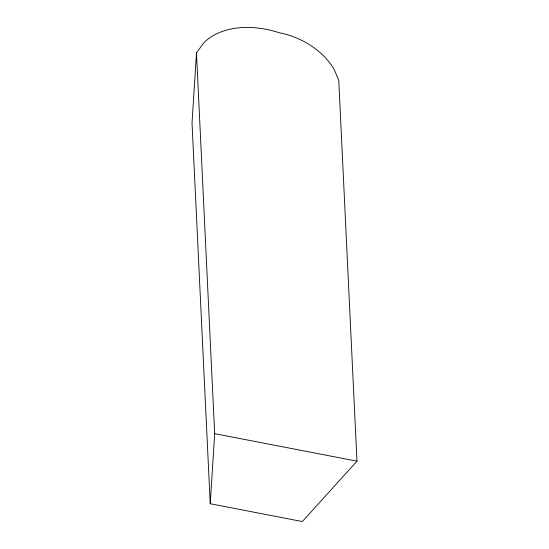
<?xml version="1.0" encoding="UTF-8"?>
<svg xmlns="http://www.w3.org/2000/svg" width="549" height="549" viewBox="0 0 549 549"><rect width="100%" height="100%" fill="white"/><g stroke="black" fill="none" stroke-linecap="round" stroke-linejoin="round"><path stroke-width="0.82" d="M196.48 52.855L192.026 122.935L210.226 503.735L302.348 521.55L356.974 461.174L338.774 80.367L334.355 69.833A61.461 42.053 24.4 0 0 279.455 32.796A79.825 54.619 24.4 0 0 203.953 42.623L196.48 52.855L214.68 433.662L210.226 503.735M214.68 433.662L356.974 461.174"/></g></svg>
